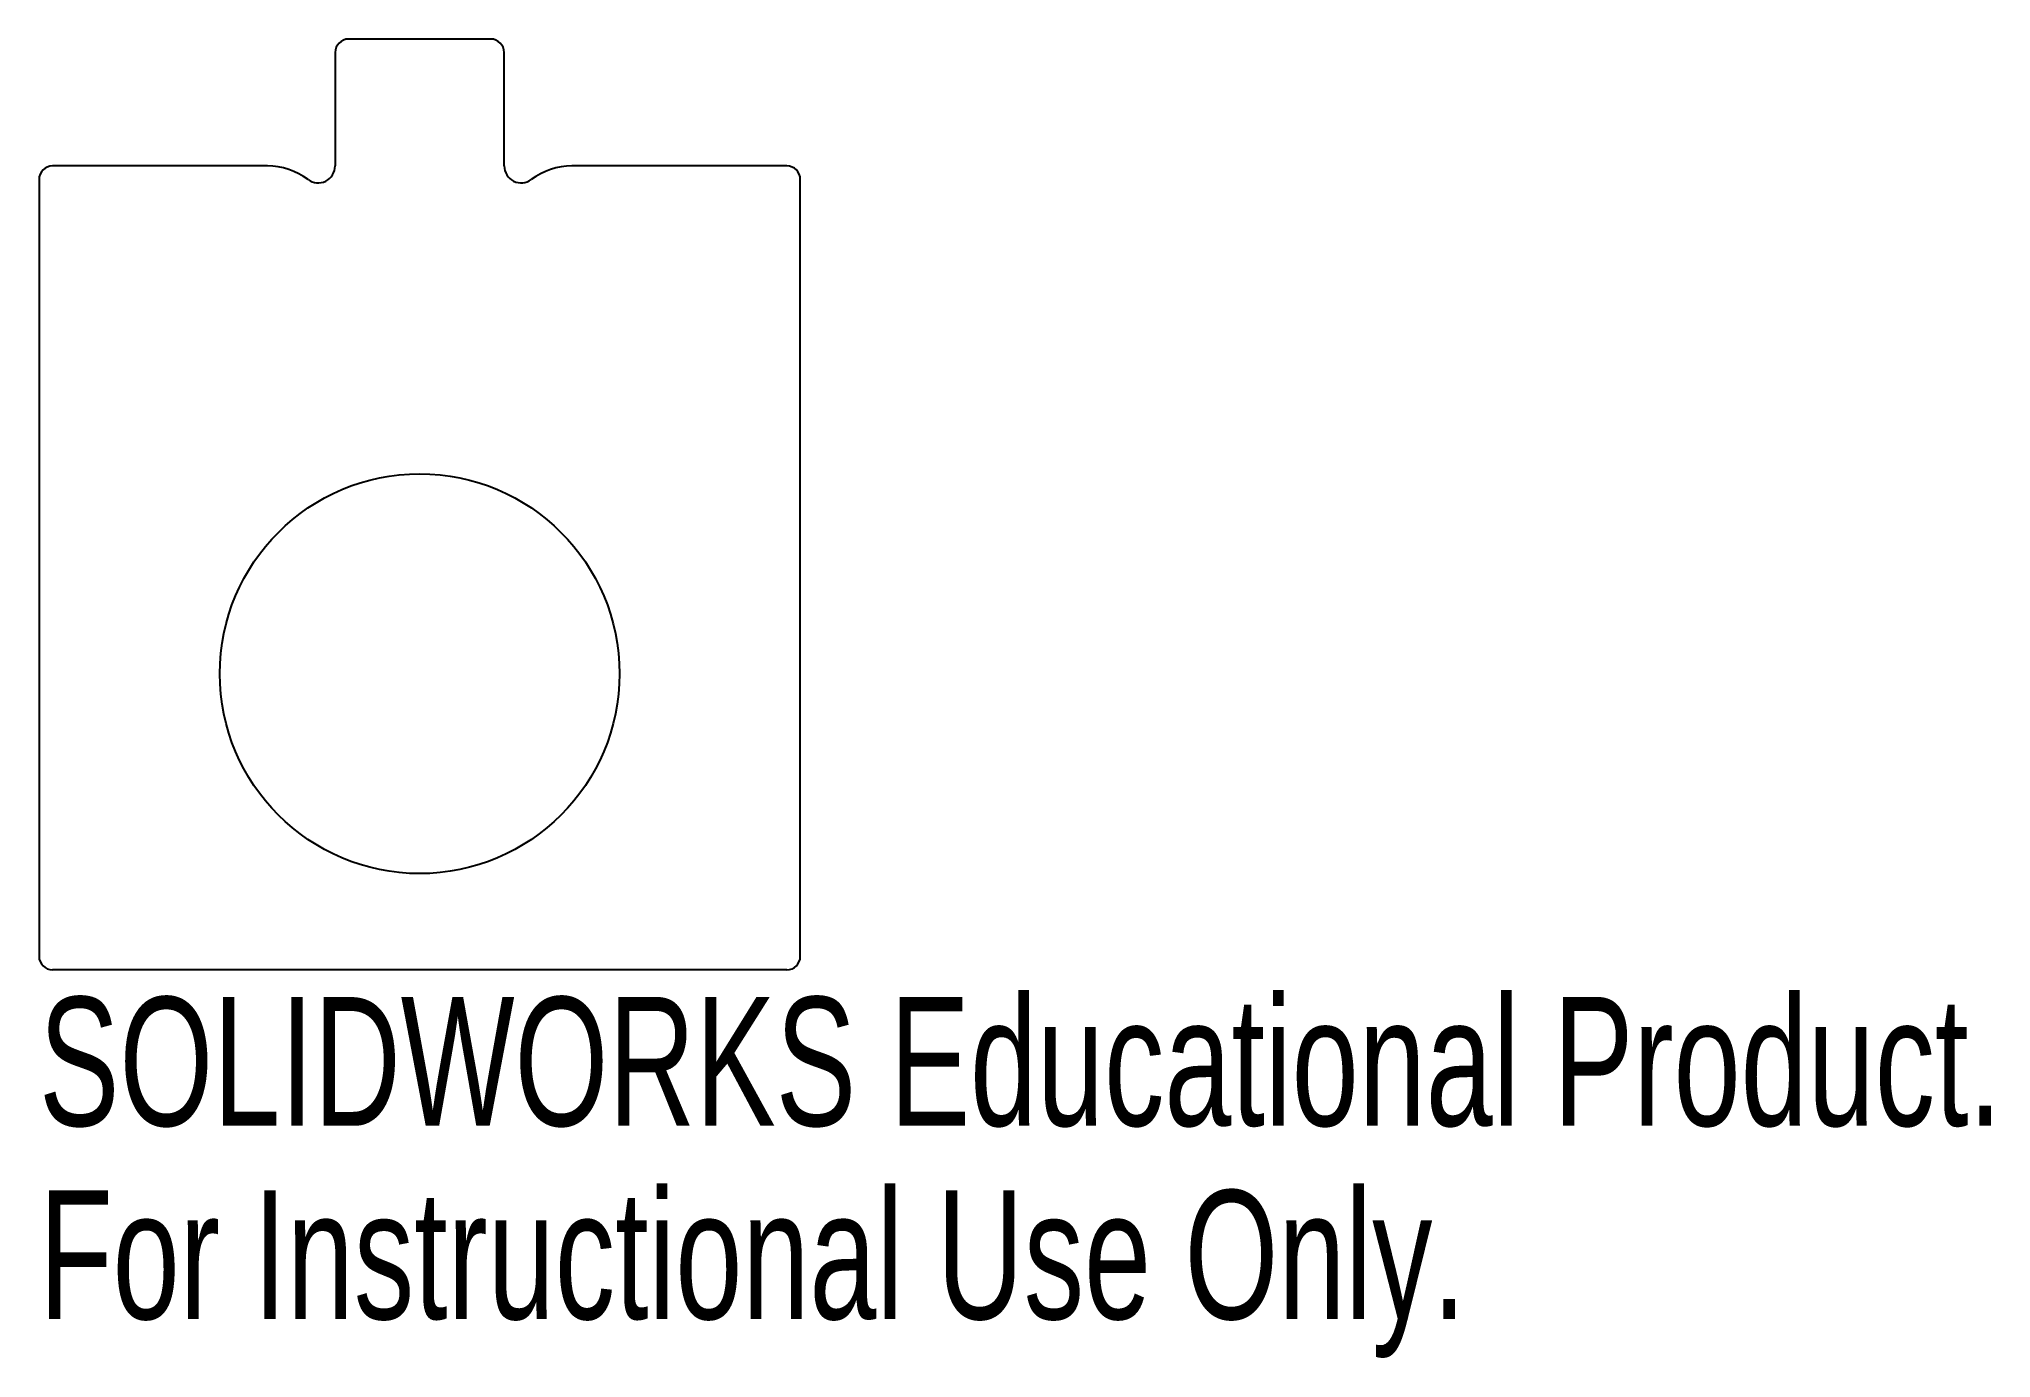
# Model space of a CAD drawing. Header units: inches. Extents: x -0.56 to 2.32, y -1.01 to 0.94.
import ezdxf

# ---------------------------------------------------------------- set-up
doc = ezdxf.new("R2010")
doc.units = ezdxf.units.IN
doc.header["$MEASUREMENT"] = 0
doc.styles.add('SLDTEXTSTYLE0', font='TXT', dxfattribs={"width": 0.7})

msp = doc.modelspace()

# ---------------------------------------------------------------- linework, layer by layer
at = {"color": 7, "linetype": 'Continuous', "lineweight": 25}
for p, q in [((0.105, 0.9375), (-0.105, 0.9375)), ((-0.125, 0.9175), (-0.125, 0.75)), ((0.125, 0.75), (0.125, 0.9175)), ((-0.225, 0.75), (-0.5425, 0.75)), ((0.5425, 0.75), (0.225, 0.75)), ((-0.5625, 0.73), (-0.5625, -0.4175)), ((0.5625, -0.4175), (0.5625, 0.73)), ((0.5425, -0.4375), (-0.5425, -0.4375))]:
    msp.add_line(p, q, dxfattribs=at)
msp.add_circle((0, 0), 0.2953, dxfattribs=at)
for centre, radius, start, end in [((-0.105, 0.9175), 0.02, 90, 180), ((0.105, 0.9175), 0.02, 0, 90), ((-0.5425, 0.73), 0.02, 90, 180), ((-0.225, 0.65), 0.1, 53.1301, 90), ((-0.15, 0.75), 0.025, 233.1301, 0), ((0.15, 0.75), 0.025, 180, 306.8699), ((0.225, 0.65), 0.1, 90, 126.8699), ((0.5425, 0.73), 0.02, 0, 90), ((-0.5425, -0.4175), 0.02, 180, 270), ((0.5425, -0.4175), 0.02, 270, 0)]:
    msp.add_arc(centre, radius, start, end, dxfattribs=at)

# ---------------------------------------------------------------- texts
at = {"color": 7, "linetype": 'Continuous', "char_height": 0.1903, "attachment_point": 1, "style": 'SLDTEXTSTYLE0'}
for s, insert in [('SOLIDWORKS Educational Product.', (-0.5625, -0.4776)), ('For Instructional Use Only.', (-0.5625, -0.7631))]:
    msp.add_mtext(s, dxfattribs=dict(at, insert=insert))

doc.saveas('drawing.dxf')
